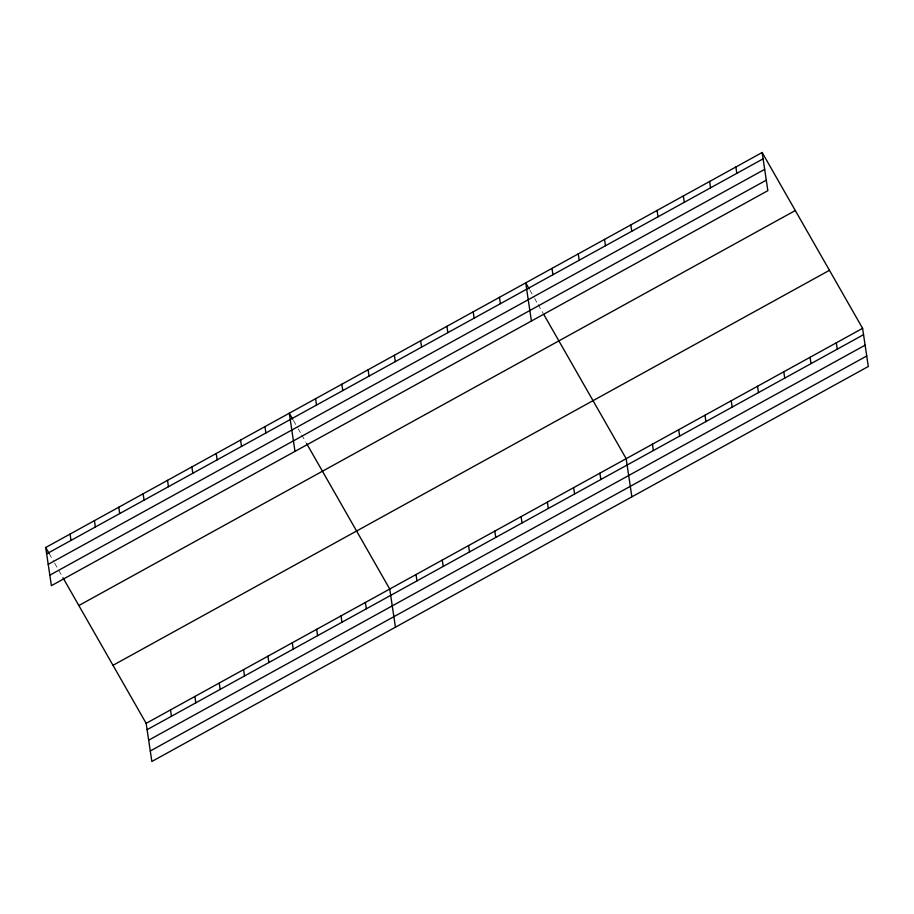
<?xml version="1.0" encoding="UTF-8"?>
<svg xmlns="http://www.w3.org/2000/svg" width="914" height="914" viewBox="0 0 914 914"><rect width="100%" height="100%" fill="white"/><g stroke="black" fill="none" stroke-linecap="round" stroke-linejoin="round"><path stroke-width="0.69" stroke-dasharray="4.57 3.43" d="M529.869 290.115L534.016 297.37M534.701 298.57L536.769 302.203M538.152 304.613L542.985 313.079M293.44 420.463L297.576 427.718M298.272 428.929L300.34 432.551M301.723 434.973L305.87 442.227M49.15 553.553L53.983 562.019M54.68 563.23L58.13 569.273M58.816 570.485L62.278 576.528"/><path stroke-width="1.37" d="M762.15 152.512L767.851 190.66L51.401 585.668L45.7 547.509L762.15 152.512L862.599 328.332L868.3 366.491L151.85 761.488L146.149 723.34L62.963 577.728M46.648 553.85L763.099 158.853M48.214 564.349L764.675 169.353M49.836 575.169L766.286 180.161M78.844 605.536L795.306 210.528M112.993 665.312L829.455 270.315M146.149 723.34L862.599 328.332M147.097 729.68L863.547 334.673M148.662 740.18L865.112 345.172M150.273 750.988L866.735 355.992M529.172 288.904L525.721 282.86L531.422 321.02M543.681 314.29L626.17 458.679L631.871 496.839M292.743 419.252L289.292 413.208L294.993 451.367M306.556 443.427L389.741 589.039L395.442 627.187M45.7 547.509L49.15 553.553M836.333 342.819L837.281 349.159M810.055 357.305L811.004 363.646M783.789 371.781L784.738 378.122M735.884 166.988L736.833 173.34M757.523 386.268L758.471 392.609M709.618 181.475L710.566 187.816M731.246 400.755L732.194 407.096M683.341 195.962L684.289 202.302M704.98 415.23L705.928 421.583M657.075 210.448L658.023 216.789M678.714 429.717L679.65 436.058M630.809 224.924L631.757 231.265M652.436 444.204L653.384 450.545M604.531 239.411L605.479 245.752M578.265 253.898L579.213 260.239M599.892 473.166L600.841 479.507M551.999 268.373L552.947 274.714M573.626 487.653L574.575 493.994M547.36 502.14L548.309 508.481M499.455 297.347L500.404 303.688M521.083 516.616L522.031 522.957M473.189 311.823L474.138 318.175M494.817 531.103L495.765 537.443M446.912 326.309L447.86 332.65M468.551 545.589L469.499 551.93M420.646 340.796L421.594 347.137M442.273 560.065L443.221 566.406M394.38 355.283L395.328 361.624M416.007 574.552L416.955 580.893M368.102 369.759L369.05 376.1M341.836 384.246L342.784 390.586M365.383 602.463L366.331 608.804M315.57 398.733L316.507 405.073M341.025 615.899L341.962 622.24M316.655 629.323L317.604 635.664M264.934 426.644L265.883 432.985M292.297 642.759L293.245 649.1M240.576 440.068L241.525 446.409M267.939 656.183L268.887 662.524M216.218 453.504L217.166 459.845M243.581 669.619L244.529 675.96M191.86 466.928L192.808 473.269M219.223 683.044L220.171 689.385M167.502 480.364L168.45 486.705M194.865 696.479L195.813 702.82M143.132 493.788L144.081 500.129M170.507 709.904L171.455 716.245M118.774 507.224L119.723 513.565M94.416 520.649L95.364 526.99M70.058 534.084L71.006 540.425"/></g></svg>
